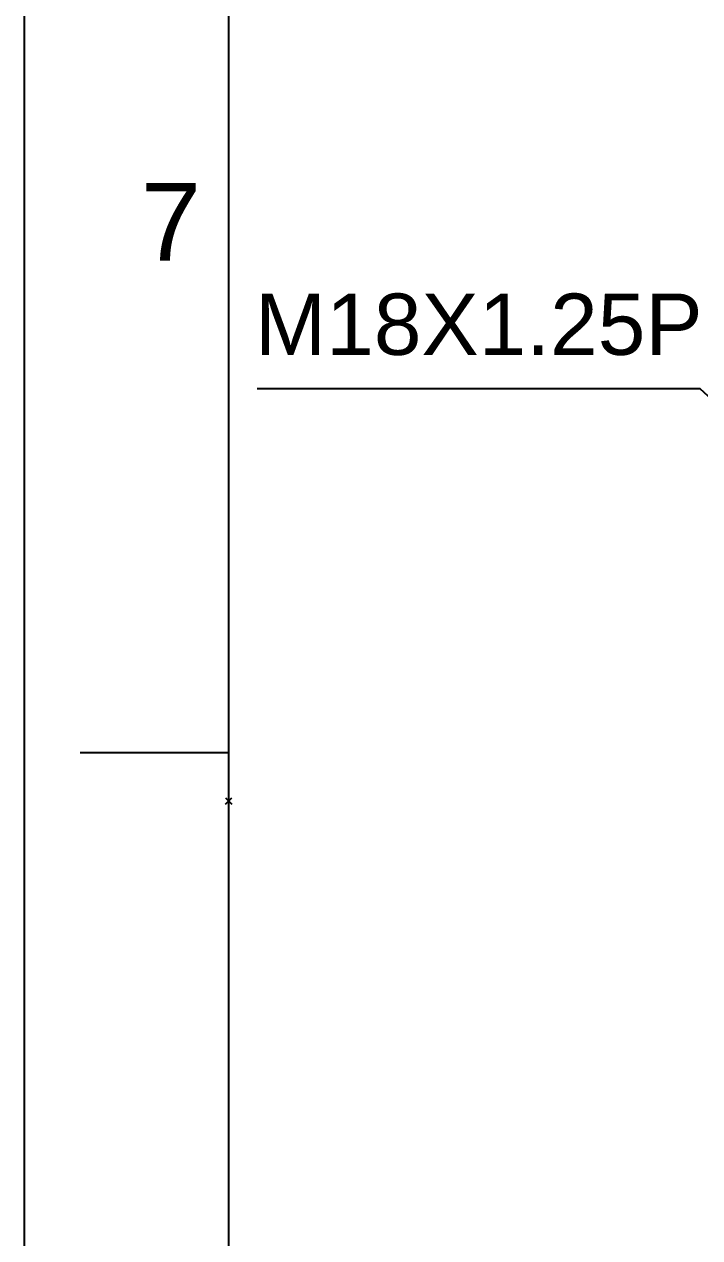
# Model space of a CAD drawing. Header units: inches. Extents: x 5272 to 5866, y -631 to 209.
# Drawn here: x 5272.3 to 5338.3, y -558.4 to -439.7 of the extents above; entities that cross this region are included whole.
import ezdxf

# ---------------------------------------------------------------- set-up
doc = ezdxf.new("R2010")
doc.units = ezdxf.units.IN
doc.header["$LTSCALE"] = 4.84
doc.header["$MEASUREMENT"] = 0
doc.header["$PDMODE"] = 3
doc.header["$PDSIZE"] = 0.3125
doc.layers.add('DIM', color=3, linetype='CONTINUOUS', lineweight=9)
doc.layers.add('FORM', color=7, linetype='CONTINUOUS')
doc.styles.get("Standard").update_dxf_attribs({"font": 'arial.ttf'})
doc.dimstyles.new('사본 DIMSTYLE_1', dxfattribs={"dimtxt": 6, "dimasz": 6, "dimexe": 1, "dimexo": 1, "dimgap": 2, "dimtad": 1, "dimtih": 1, "dimtoh": 1, "dimdec": 1, "dimdsep": 46, "dimtxsty": 'Standard', "dimcen": 0, "dimclrd": 3, "dimclre": 3, "dimclrt": 4, "dimazin": 0, "dimtp": 0.3, "dimtm": 0.3, "dimtfac": 1, "dimtdec": 1, "dimtofl": 0, "dimtmove": 0, "dimatfit": 3, "dimfxl": 1, "dimtolj": 1, "dimtzin": 0, "dimarcsym": 0})

msp = doc.modelspace()

# ---------------------------------------------------------------- linework, layer by layer
at = {"layer": 'FORM'}
for p, q in [((5272.26, 209.03), (5272.26, -630.97)), ((5292.26, -610.97), (5292.26, 189.03)), ((5292.26, -510.97), (5277.72, -510.97))]:
    msp.add_line(p, q, dxfattribs=at)
msp.add_point((5292.26, -515.67), dxfattribs=at)
msp.add_point((5292.26, -515.67), dxfattribs=at)

# ---------------------------------------------------------------- texts
at = {"layer": 'DIM', "color": 4, "insert": (5338.6, -466.01), "char_height": 6, "attachment_point": 3}
msp.add_mtext('M18X1.25P', dxfattribs=at)
at = {"layer": 'FORM', "insert": (5286.6, -458.99), "char_height": 7.62, "attachment_point": 5}
msp.add_mtext_dynamic_manual_height_columns('7', width=50, gutter_width=12.5, heights=[0], dxfattribs=at)

# ---------------------------------------------------------------- leaders
at = {"layer": 'DIM'}
msp.add_leader([(5355.98, -491.48), (5338.36, -475.33), (5295.04, -475.33)], dimstyle='사본 DIMSTYLE_1', dxfattribs=at)

doc.saveas('drawing.dxf')
